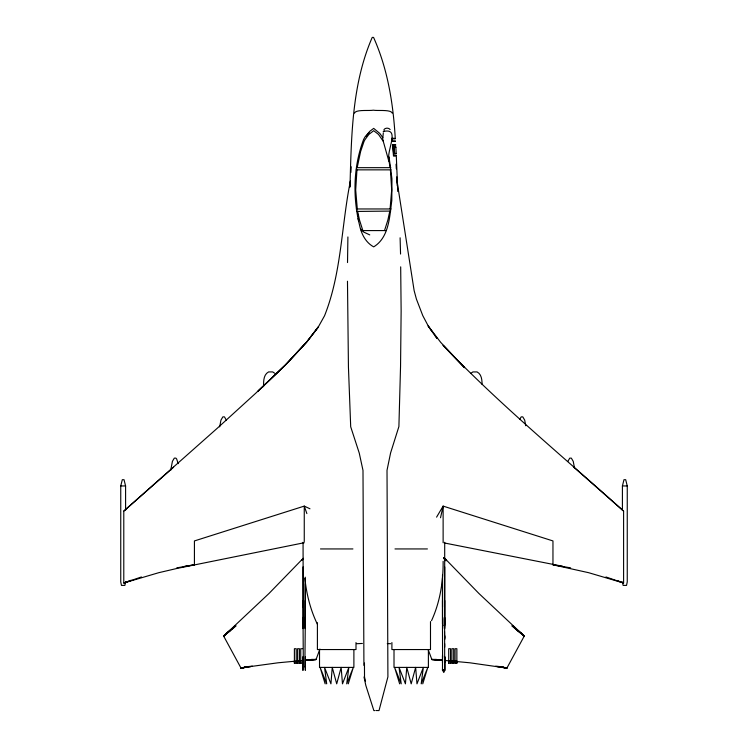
<?xml version="1.0" encoding="UTF-8"?>
<svg xmlns="http://www.w3.org/2000/svg" width="748" height="748" viewBox="0 0 748 748"><rect width="100%" height="100%" fill="white"/><g stroke="black" fill="none" stroke-linecap="round" stroke-linejoin="round"><path stroke-width="1.12" d="M294.394 663.186L294.394 648.712L296.227 648.712L296.227 663.186L294.394 663.186L294.394 660.942M297.592 663.186L297.592 648.712L299.415 648.712L299.415 663.186L297.592 663.186L297.592 660.942M302.557 663.186L300.733 663.186L300.733 648.712L302.557 648.712M303.164 626.3L303.174 617.38L303.136 628.582L303.127 618.605M305.268 577.185L305.212 628.582L305.165 617.38L305.175 626.3M305.259 624.636L305.278 600.532M442.592 626.3L442.601 617.38L442.564 628.582L442.554 618.605M444.639 637.997L444.705 542.291M444.677 624.636L444.705 600.532M444.705 566.928L444.639 628.582L444.593 617.38L444.602 626.3M448.707 663.186L448.707 648.712L450.53 648.712L450.53 663.186L448.707 663.186L448.707 660.942M451.895 663.186L451.895 648.712L453.718 648.712L453.718 663.186L451.895 663.186L451.895 660.942M455.046 663.186L455.046 648.712L456.869 648.712L456.869 663.186L455.046 663.186L455.046 660.942M347.474 281.229L348.437 367.09L350.7 426.781L359.246 453.064L362.995 470.408L363.921 665.411M347.521 262.567L347.904 236.957M442.489 662.681L442.517 656.08M305.278 625.225L304.866 667.029M443.125 561.29C443.321 581.57 440.02 602.159 431.531 620.681M383.2 131.536C401.124 127.207 385.912 150.731 389.091 160.586L388.829 161.166L384.313 145.037A33.8 24.151 87.7 0 0 383.668 142.831L382.724 138.876L383.322 132.798M349.961 187.168C351.438 136.716 351.728 84.515 372.224 37.4L373.561 37.4C387.782 69.162 393.261 103.794 395.253 138.305L391.821 138.305L392.186 141.466L395.468 141.466M350.896 172.433L351.167 166.739M350.214 186.13L350.438 181.568M389.091 160.586L388.988 157.407M356.955 169.852L355.693 190.039L357.31 208.963M125.589 581.907L124.86 585.404L121.475 585.404L120.746 581.907L120.746 485.957L122.307 479.702L124.028 479.702L125.589 485.957L125.589 510.23M622.411 510.23L622.411 485.957L623.972 479.702L625.693 479.702L627.254 485.957L627.254 581.907L626.525 585.404L623.14 585.404L622.411 581.907M390.073 208.963L391.681 190.039L390.428 169.852M357.179 167.664L360.592 151.601L363.949 141.653A33.005 32.865 0 0 1 365.071 139.521L368.867 134.425L373.691 130.694L378.516 134.425L383.257 141.288M350.401 180.932C341.369 225.718 341.602 273.039 324.52 315.834L318.676 326.296L307.26 341.35L285.11 365.305L258.032 391.157L287.157 363.201L307.26 341.35L318.517 326.829L306.091 342.78L285.11 365.305L255.648 393.298L217.397 428.137L123.785 511.09L123.785 583.01L158.735 572.697L176.519 568.545L304.258 542.721M382.808 137.604L379.872 133.499L373.691 128.385L369.867 131.246L365.024 136.94A27.601 26.04 -77.7 0 0 363.491 139.782C353.262 166.804 352.673 197.425 359.592 225.335C361.34 233.928 365.716 242.586 373.691 246.868C389.147 237.499 389.615 216.415 391.812 200.501L391.943 178.828L389.044 156.902M170.694 470.37L172.405 461.394L174.312 458.122L175.883 458.122L176.631 458.963L178.22 463.638M219.669 426.865L220.95 420.133L222.857 416.86L224.437 416.86L226.345 420.133M389.811 211.086L387.838 220.155L384.519 230.58M440.525 517.766L443.125 506.106L552.959 540.935L552.959 564.805L588.648 572.697L623.598 583.01L623.598 511.09C562.935 456.411 499.514 404.462 443.059 345.324L464.527 367.717L440.731 342.397L428.146 325.913L436.813 338.133M348.25 683.84L353.308 667.403L346.707 683.84L348.858 667.403L342.481 683.84L341.153 667.403L336.703 683.84L332.252 667.403L330.934 683.84L324.548 667.403L326.698 683.84L320.107 667.403L325.156 683.84M422.751 683.84L427.8 667.403L421.199 683.84L423.349 667.403L416.973 683.84L415.645 667.403L411.194 683.84L406.753 667.403L405.425 683.84L399.049 667.403L401.199 683.84L394.598 667.403L399.647 683.84M306.054 660.204L316.058 659.493L319.929 649.03M444.069 669.862L443.601 670.582L443.125 669.862M519.692 419.319L521.216 416.86L522.787 416.86L524.694 420.133L525.76 425.743M567.844 461.394L569.761 458.122L571.332 458.122L573.249 461.394L574.52 468.126M436.58 517.149L443.125 506.106L443.125 542.721M383.687 131.377L384.21 130.722M366.258 136.136L369.054 132.77M301.911 559.981L303.389 558.345M301.65 560.243L303.174 558.578M383.948 129.619C385.314 127.693 388.754 127.665 390.147 129.563M303.108 558.401L269.037 593.435L223.652 636.09L241.015 668.095L252.235 666.272L241.015 668.095L246.354 666.758M392.279 113.116C390.755 109.273 377.955 111.031 373.336 110.199C368.736 111.031 355.936 109.283 354.44 113.116M235.442 625.627L223.652 636.09L230.421 630.573M235.19 625.898L223.652 636.09L236.125 625.87M123.785 511.09L173.583 467.201M232.909 627.983L223.652 636.09L232.656 628.245M470.875 373.308L472.904 371.924L477.074 371.924C481.581 374.215 482.039 379.872 482.077 384.388M131.162 580.224L123.785 583.01L141.447 576.96M249.206 666.421L241.015 668.095L247.719 666.964M247.382 666.814L241.015 668.095L250.496 666.29M176.771 567.863L194.424 564.805L194.424 540.935L304.258 506.106L309.971 508.799M184.821 566.255L194.424 564.805M249.767 666.655L278.06 662.793L302.884 660.475M308.167 660.035L316.058 659.493L311.533 659.371M356.731 643.71L362.359 643.458M305.53 659.97L316.058 659.493L308.896 659.671M306.783 659.839L316.058 659.493M428.324 649.984L431.839 659.493L436.374 659.371M356.665 211.441L390.671 211.086M375.982 710.535L376.889 710.535M377.497 710.591L379.012 710.563L387.903 676.875L387.015 470.296L390.596 452.923L398.899 426.556L400.545 366.492L401.134 311.075L400.685 266.849M395.29 138.857L392.335 138.857L392.522 140.904L395.43 140.904M395.683 144.616L392.55 144.616L393.504 156.061L396.309 156.061L397.768 191.497M395.72 145.206L392.934 145.206L393.757 155.472L396.281 155.472M395.832 146.776L393.859 146.776L394.43 153.91L396.216 153.91M356.534 167.664L390.839 167.664M356.31 169.852L391.064 169.852M356.357 208.963L391.026 208.963M361.237 230.58L386.146 230.58M120.746 485.957L125.589 485.957M622.411 485.957L627.254 485.957M320.49 548.939L352.916 548.939M394.981 548.939L427.417 548.939M303.062 542.291L303.239 625.225M443.947 625.225L444.705 625.225M374.748 710.6L373.86 710.581L365.828 685.458L364.014 676.987M441.853 660.204L431.839 659.493L439.001 659.671M439.731 660.035L431.839 659.493L441.124 659.839M387.277 643.561L390.652 643.71M431.839 659.493L442.377 659.97M445.023 660.475L469.847 662.793L506.892 668.095L524.245 636.09L478.87 593.435L444.031 557.587M444.265 542.945L562.561 566.255M498.131 666.655L495.672 666.272L506.892 668.095L501.553 666.758M500.188 666.964L506.892 668.095L498.701 666.421M552.959 564.805L570.621 567.863M497.401 666.29L506.892 668.095L499.458 666.599M369.764 234.891L363.715 232.086L360.471 228.757M605.936 576.96L623.598 583.01L617.278 580.626M274.768 373.308L272.74 371.924L268.569 371.924C263.333 374.692 263.558 381.545 263.567 386.697M517.476 630.573L524.245 636.09L512.455 625.627M511.782 625.87L524.245 636.09L512.717 625.898M515.25 628.245L524.245 636.09L514.989 627.983M573.81 467.201L623.598 511.09M443.77 557.531L445.995 559.981M443.975 557.746L446.247 560.243M443.732 558.242L445.948 560.888M444.125 558.7L445.537 560.392M432.98 332.785L428.585 326.633L422.779 315.628L416.412 299.088L414.14 290.626L396.823 179.819M434.27 334.599L436.86 338.208M442.386 669.75L443.77 672.517L444.985 670.077L444.985 656.772M317.414 624.281C310.411 609.882 306.53 594.155 304.866 578.279M362.855 230.58L359.536 220.155L357.563 211.086M306.867 513.586L304.258 506.106L304.258 541.571M365.473 681.176L364.519 676.94L364.454 663.027M388.979 161.082L390.204 167.664M358.105 218.5L358.516 220.735M357.703 213.956L357.909 216.228M396.786 176.865L397.319 185.925M396.066 164.205L396.328 168.852M400.105 237.799L400.554 254.049M303.323 664.168L303.062 625.225M442.489 654.921L442.489 670.442L444.705 670.442L444.63 635.632L444.649 639.091M444.536 631.546L444.705 639.39M442.489 625.225L442.573 657.539M444.686 643.691L444.705 647.151M444.686 657.183L444.705 662.681M442.536 607.049L442.498 574.903M303.108 607.049L303.062 566.928M442.489 600.532L442.517 624.636M303.062 600.532L303.09 624.636M456.869 660.942L456.869 663.186M453.718 660.942L453.718 663.186M450.53 660.942L450.53 663.186M442.489 578.129L442.489 624.094M430.493 621.588L430.493 649.554L391.905 649.554L391.905 642.56M428.389 649.554L428.389 667.403L394.009 667.403L394.009 649.554M356.001 642.56L356.001 649.554L317.404 649.554L317.404 622.757M353.888 649.554L353.888 667.403L319.518 667.403L319.518 649.554M305.39 656.772L305.39 669.75M305.278 583.73L305.278 624.094M305.278 666.562L305.278 670.442M303.062 662.681L303.062 670.442M302.781 656.772L302.781 670.077M300.733 660.942L300.733 663.186M299.415 660.942L299.415 663.186M296.227 660.942L296.227 663.186M443.845 670.442L443.34 670.432L443.854 670.432M395.86 147.281L394.159 147.281L394.645 153.405L396.197 153.405L395.86 147.281"/></g></svg>
